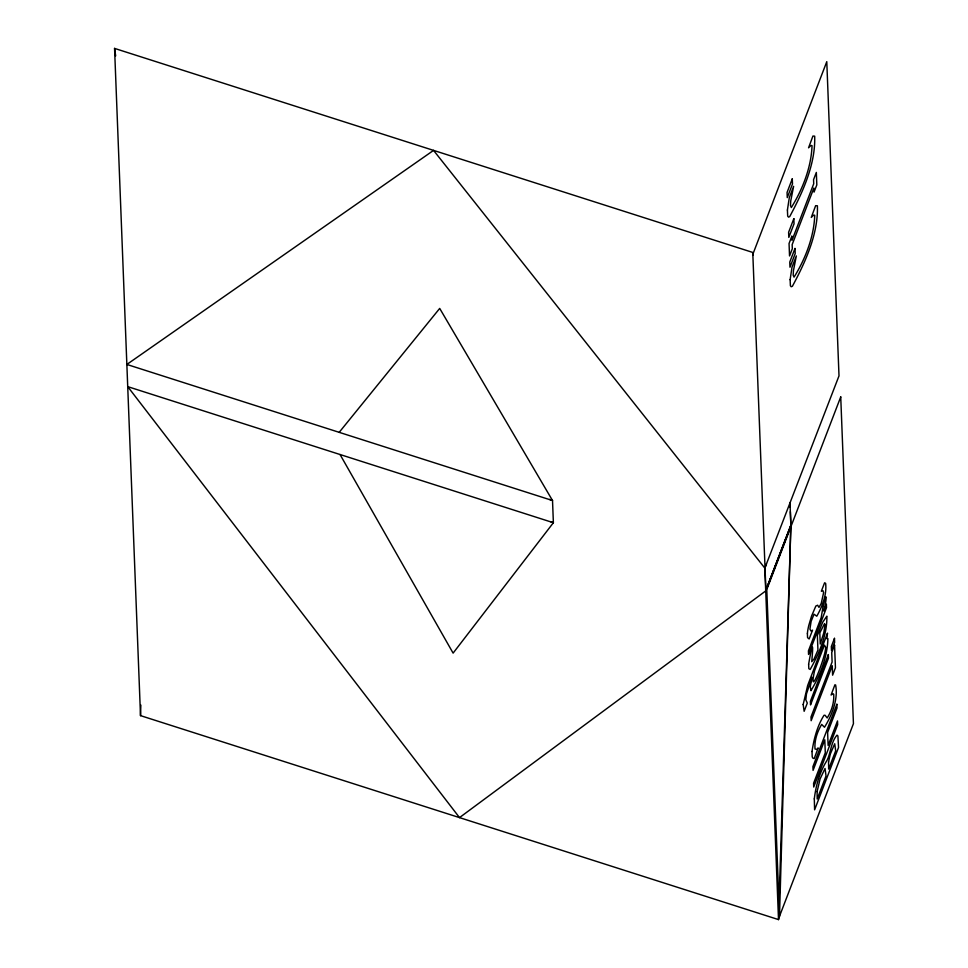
<?xml version="1.0" encoding="UTF-8"?>
<svg xmlns="http://www.w3.org/2000/svg" width="968" height="968" viewBox="0 0 968 968"><rect width="100%" height="100%" fill="white"/><g stroke="black" fill="none" stroke-linecap="round" stroke-linejoin="round"><path stroke-width="1.45" d="M807.397 633.665L807.566 637.634L809.151 638.977L812.539 630.144L810.978 631.015L809.913 629.115L811.136 621.311L814.028 614.208L816.786 616.217C822.28 606.5 826.926 594.691 825.644 583.341L824.591 582.784L821.36 591.194L822.933 590.649L823.599 592.634L821.239 603.391L818.989 607.42L817.645 605.218L815.855 606.016L811.535 616.108L808.764 625.497A20.534 2.952 -72.3 0 0 807.397 633.665M790.82 526.907L779.494 916.309L778.514 919.6L140.517 715.63L114.563 48.4L752.547 252.37L752.995 255.358M140.517 715.63L140.844 705.043M790.36 511.721L790.88 525.031L778.514 919.6L764.841 568.119L433.555 150.391L126.856 364.452L552.522 500.541L553.381 522.72L453.109 653.122L340.046 454.524M765.724 590.928L791.086 525.104L765.724 590.928L459.51 817.609L127.715 386.631L553.381 522.72L550.586 521.583M765.373 566.728L766.438 563.933M766.245 589.209L790.88 525.031M790.868 525.418L789.985 502.61L790.19 507.292M339.187 432.345L439.702 308.417L552.522 500.541L549.715 499.403M764.841 568.119L839.002 375.862L826.781 61.662L752.838 254.294L765.918 590.674M114.563 48.4L115.676 55.854M814.306 798.866L814.608 809.829L838.542 747.477L837.913 735.958L837.005 735.148C830.713 742.129 830.641 754.641 826.466 761.296C819.533 772.488 815.867 785.822 814.306 798.866M817.101 791.594L817.186 799.011L826.019 775.985L825.038 768.459L820.09 778.962L817.101 791.594M803.174 704.522L804.142 711.286L807.288 703.07L805.812 699.803L806.477 693.887L812.067 677.261L810.301 686.699L810.942 690.68C820.15 675.434 827.446 656.655 827.906 638.65L826.878 638.698L827.507 633.132L807.663 685.489L803.174 704.522M812.019 751.495L812.212 756.698L812.709 758.017L814.197 758.585L818.166 747.937L816.774 749.389L815.02 749.002C814.294 740.496 817.331 731.626 821.675 724.415L824.494 727.246C831.923 715.316 838.409 699.077 835.614 684.981L834.888 684.824L831.088 695.024L833.049 693.717L833.714 694.334C834.295 702.478 831.536 711.153 827.168 717.953L825.099 715.279L824.046 715.231C817.234 726.012 813.882 738.935 812.019 751.495M828.56 761.84L828.668 769.076L835.686 750.817L834.718 743.763L830.302 754.072L828.56 761.84M808.631 664.242L808.825 668.682L810.192 669.445C819.11 653.569 827.337 634.5 826.866 616.168L822.667 622.279L817.367 635.431L817.936 650.048L814.028 659.087L811.741 661.701C814.136 635.395 811.148 649.649 808.631 664.242M787.42 210.032L787.686 216.094L788.472 217.11L789.682 216.65C802.726 192.414 815.685 164.016 814.681 136.161L812.926 136.052L808.558 147.814L810.99 145.442L812.031 145.672C811.329 167.101 802.545 189.583 791.316 207.527L790.481 205.482L790.723 201.054L793.627 186.328L789.307 197.593L787.42 210.032M790.13 279.655L790.396 285.717L791.171 286.734L792.393 286.274C805.436 262.026 818.396 233.639 817.391 205.785L815.637 205.676L811.269 217.425L813.701 215.053L814.729 215.295C814.04 236.724 805.255 259.194 794.026 277.151L793.179 275.106L793.433 270.677L796.337 255.939L792.005 267.204L790.13 279.655M825.002 625.086L823.756 632.987L820.247 644.023L819.811 632.854L824.555 623.598L825.002 625.086M825.607 647.144C826.418 654.767 807.675 703.083 814.56 670.764L824.421 645.099L825.607 647.144M823.066 606.634L821.166 617.657L808.425 650.859L808.558 654.416L826.515 607.638L826.382 604.092L823.707 611.038C826.212 603.391 827.834 585.991 823.066 606.634M792.284 178.838L787.069 192.438L787.262 197.593L792.49 183.981L792.284 178.838M793.833 218.659L788.617 232.272L788.811 237.414L794.038 223.814L793.833 218.659M791.836 236.252L789.053 243.512L789.537 255.951L792.32 248.691L792.163 244.601L813.87 188.034L814.04 192.124L816.823 184.864L816.339 172.425L813.556 179.685L813.713 183.775L791.993 240.342L791.836 236.252M794.994 248.461L789.767 262.062L789.973 267.204L795.2 253.604L794.994 248.461M840.732 396.904L766.777 589.536L779.494 916.309L853.437 723.677L840.732 396.904M828.342 654.586L810.385 701.364L810.531 704.91L828.487 658.131L828.342 654.586M834.476 638.348L831.343 646.503L831.5 650.544L834.634 642.389L834.476 638.348M834.561 645.184L831.73 652.553L832.105 661.991L811.002 716.973L811.148 720.712L832.25 665.73L832.613 675.18L835.445 667.811L834.561 645.184M836.86 704.268L812.926 766.62L813.072 770.359L824.796 739.83L825.293 752.765L813.58 783.293L813.725 787.032L837.659 724.681L837.514 720.942L828.124 745.396L827.616 732.461L837.005 708.007L836.86 704.268"/></g></svg>
